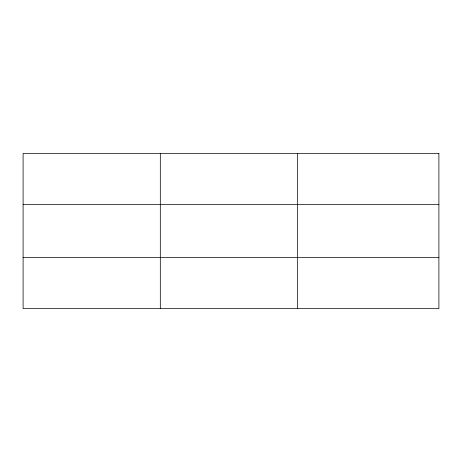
<?xml version="1.0" encoding="UTF-8"?>
<svg xmlns="http://www.w3.org/2000/svg" width="462" height="462" viewBox="0 0 462 462"><rect width="100%" height="100%" fill="white"/><g stroke="black" fill="none" stroke-linecap="round" stroke-linejoin="round"><path stroke-width="0.69" d="M160.314 153.39L160.314 308.61M297.528 153.39L297.528 308.61M23.1 204.614L438.9 204.614M23.1 257.386L438.9 257.386M438.9 153.39L438.9 308.61L23.1 308.61L23.1 153.39L438.9 153.39"/></g></svg>
